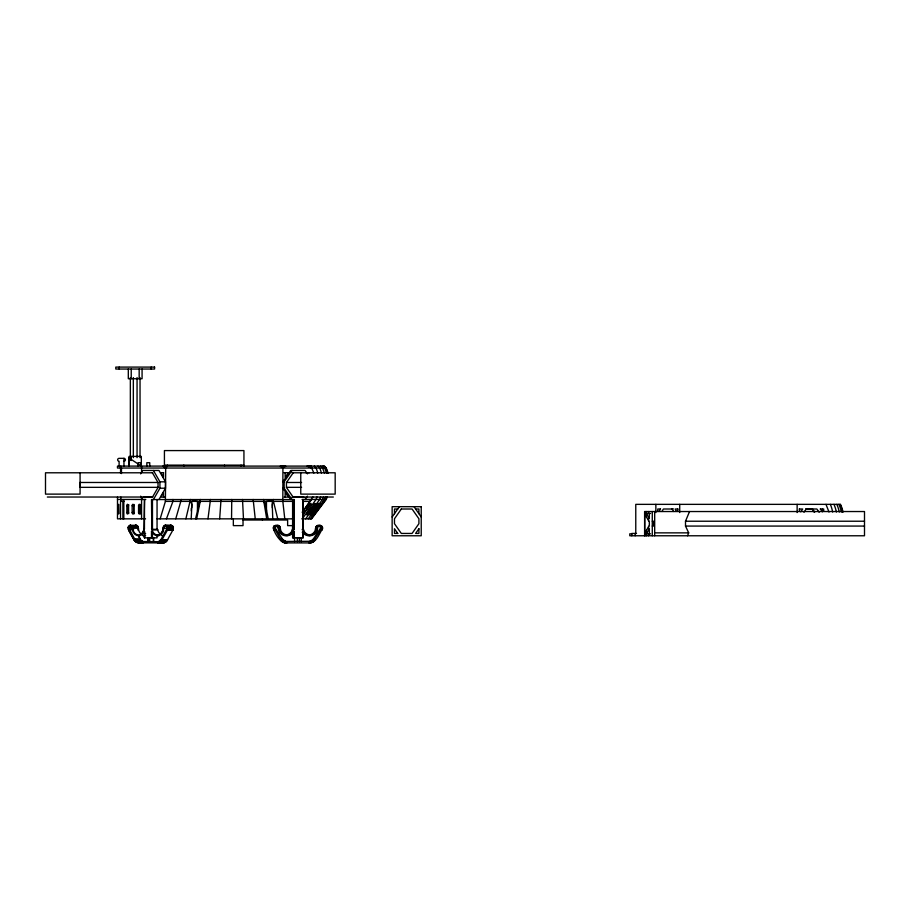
<?xml version="1.0" encoding="UTF-8"?>
<svg xmlns="http://www.w3.org/2000/svg" width="910" height="910" viewBox="0 0 910 910"><rect width="100%" height="100%" fill="white"/><g stroke="black" fill="none" stroke-linecap="round" stroke-linejoin="round"><path stroke-width="1.36" d="M119.108 466.102L119.108 461.256A1.456 1.456 0 0 1 117.652 459.8A1.456 1.456 0 0 1 119.108 458.344L123.953 458.344A1.456 1.456 0 0 1 125.409 459.8A1.456 1.456 0 0 1 123.953 461.256M120.564 472.984L120.564 467.478M123.953 466.102L123.953 458.344M129.14 458.378L129.129 457.184L129.129 465.328L129.14 456.411L141.334 456.411L141.323 466.102L131.074 459.311L131.074 457.184L131.074 458.378M131.063 459.22L131.063 460.198L131.074 456.411L131.063 460.562M144.44 535.046L144.428 537.867L157.055 537.867L157.055 535.057M144.44 528.653L144.519 499.556L143.962 529.324L144.519 528.972M144.519 531.429L144.519 537.867L144.519 531.429L142.859 533.522A7.564 6.211 90 0 1 132.473 530.12L132.2 527.618A2.127 1.74 90 0 0 128.776 528.164L134.953 539.471L137.262 541.45L165.927 541.791L165.415 542.087M152.47 499.556L152.47 529.324L151.538 528.664L152.175 529.927A6.791 5.562 90 0 0 158.283 534.898A6.791 5.562 90 0 0 163.118 528.164L163.811 526.105L165.506 525.252M157.055 529.324L157.055 499.556M292.599 499.556L292.599 529.324L293.077 499.556M293.646 537.867L293.646 532.236L294.339 531.429L294.339 537.867M282.396 534.045A6.791 6.734 -90 0 0 292.258 529.927L293.521 529.927L294.317 528.664L294.339 499.556L151.504 499.556L151.822 528.812M278.938 527.413C266.721 519.041 277.789 543.088 285.672 542.906L310.185 542.906C316.953 542.007 319.114 533.578 322.493 528.915C323.698 524.854 316.714 523.921 316.828 528.164A6.791 6.734 -90 0 1 303.599 529.927L302.791 528.642L302.791 499.556M303.257 499.556L303.257 529.324L302.791 528.642M231.549 518.848L231.754 499.453M282.919 466.102L282.828 501.387L284.773 518.848M219.674 518.848L221.028 499.453M190.781 501.387L191.896 504.584L191.191 518.848M272.761 518.848L272.272 504.72L273.455 499.453M129.903 525.354L128.367 526.708L128.208 528.915M143.848 529.859L143.848 529.927A6.791 5.562 90 0 1 137.74 534.898A6.791 5.562 90 0 1 132.905 528.164L132.2 526.105L130.437 525.252M162.844 531.952A7.564 6.211 90 0 0 163.47 530.12L163.823 527.618A2.127 1.74 90 0 1 167.247 528.164L161.241 539.05M157.544 542.906L161.502 540.642L167.383 530.223L167.565 526.708L165.427 525.252M173.036 526.708L173.116 529.62L167.281 540.199M195.548 518.848L200.245 499.453M286.946 542.906C280.178 542.007 278.005 533.578 274.627 528.915C273.432 524.854 280.405 523.921 280.303 528.164A6.791 6.734 -90 0 0 293.521 529.927M292.258 529.927L293.077 528.653M307.091 534.727A6.791 6.734 -90 0 0 315.565 528.164L316.998 525.65L319.888 525.65M207.981 518.848L210.472 499.453M165.711 466.102L165.404 501.387L160.16 518.848M196.662 518.848L200.245 501.387M185.868 518.848L190.497 499.453M283.374 466.102L282.828 468.036L280.291 466.102M644.61 513.467L645.406 513.467L646.43 516.994L649.342 521.839L649.342 525.468L646.43 530.314L645.406 533.829L644.61 533.829M689.541 511.534L685.503 521.225L685.503 526.071L688.688 532.862L687.562 535.774M175.744 518.848L181.352 499.453M143.894 529.722L143.757 529.927A6.791 5.562 90 0 1 141.175 534.045M128.128 527.413L129.322 525.65M163.356 526.708L163.038 528.164A6.791 5.562 90 0 1 160.251 534.045M173.036 529.62L173.275 528.915L167.804 528.915M166.098 466.102L165.404 468.036L163.015 466.102M322.288 503.378L313.586 514.958L322.265 503.332M166.439 518.848L172.945 501.387L172.945 499.453M302.507 512L312.903 496.962M283.84 466.102L282.828 468.036L280.701 466.102M649.342 533.829L649.342 528.846L646.384 533.829L650.548 533.829M166.473 466.102L165.404 468.036L163.356 466.102M322.595 528.164L320.548 528.164L312.756 539.846L308.831 541.746M140.652 473.871L142.608 470.459L158.966 470.459L165.483 481.822L165.483 488.215L158.966 499.556M287.025 541.746L284.307 541.45L312.016 541.279L314.348 539.471L321.822 528.164A2.127 2.104 -90 0 0 317.67 527.618L317.351 530.12A7.564 7.507 -90 0 1 304.793 533.522L303.519 533.522A7.564 7.507 -90 0 0 314.132 533.522M153.415 499.556L159.932 488.215L159.932 481.822L153.415 470.459M659.124 511.352L660.467 509.009M661.98 511.454L663.379 509.009L672.808 509.009M310.833 504.561L310.947 503.378L302.689 514.878L310.833 504.561L309.718 503.651L306.442 508.269M166.962 540.642L167.645 539.71L162.105 539.71M314.758 504.538L315.133 503.401L306.715 514.889L314.758 504.538L313.597 503.628M291.063 533.522L292.337 533.522L294.339 531.429M317.817 504.515L318.238 503.355L309.741 514.912L317.817 504.515L316.635 503.617M292.03 499.556L284.147 488.215L284.147 481.822L292.03 470.459M293.225 472.79L286.445 482.55L286.445 487.476L293.225 497.235M305.1 499.556L307.466 496.155M320.104 504.504L320.695 503.378L312.084 514.946L320.104 504.504L318.909 503.594M800.755 511.818L802.7 509.009L799.264 509.009M803.962 512.262L806.226 509.009M392.142 517.016L399.388 506.688M302.325 518.848L316.043 499.453A38.015 34.751 -90 0 0 316.998 496.962M310.333 508.258L307.057 512.899L308.16 513.763M302.7 513.467L304.804 510.567M302.188 512.296L311.664 499.453M310.685 511.875L312.175 509.805M305.658 518.848L319.672 499.453A38.015 35.911 90 0 0 320.661 496.962M166.826 466.102L165.404 468.036L163.72 466.102M308.262 518.848L322.515 499.453A38.015 36.832 90 0 0 323.528 496.962M310.139 518.848L324.563 499.453A38.015 37.492 -90 0 0 325.598 496.962M294.339 528.653L293.646 529.324L293.646 499.556M311.197 518.848L325.791 499.453A38.015 37.89 -90 0 0 326.838 496.962M301.972 518.848L311.607 518.848L326.212 499.453A38.049 38.049 0 0 0 327.236 496.962M284.307 466.102L282.828 468.036L281.133 466.102M160.797 539.846L158.67 541.45M166.246 541.45L167.042 540.642L161.502 540.642M167.144 466.102L165.404 468.036L164.107 466.102M160.513 540.199L159.864 540.813M284.773 466.102L282.828 468.036L281.565 466.102M167.44 466.102L165.404 468.036L164.505 466.102M163.811 526.105L164.881 525.354M165.836 541.791L166.325 541.45L160.774 541.45M285.239 466.102L282.828 468.036L282.009 466.102M285.706 466.102L282.828 468.036L282.453 466.102M311.914 542.553L310.651 542.553L313.506 541.791M164.983 542.349L165.506 542.087L159.955 542.087M134.794 525.65L135.442 525.354M169.772 525.65L170.432 525.354M164.517 542.553L165.063 542.349L159.512 542.349M163.573 542.838L164.608 542.553L159.057 542.553M130.517 525.252L129.823 525.354L136.682 525.354L138.445 528.164A6.791 5.562 90 0 0 142.574 534.727M135.362 525.354L136.068 525.252M170.352 525.354L172.741 526.105L167.19 526.105M308.911 542.906L310.765 542.838M164.426 465.135L243.937 465.135M326.212 468.036L117.47 468.036L117.47 466.102L324.472 466.102L326.212 468.036A38.049 38.049 0 0 1 328.078 473.098M163.595 472.688L160.82 472.688L163.516 477.375L163.516 472.688M283.886 472.688L288.413 472.688L285.149 477.375L285.149 472.688M305.942 472.688L309.377 472.688M152.698 472.79L45.5 472.79L45.5 494.119L80.08 494.119L80.08 472.79M291.962 472.79L335.176 472.79L335.176 494.119L300.766 494.119L300.766 472.79M159.932 481.822L165.483 481.822M284.147 481.822L282.873 481.822L290.756 470.459L305.1 470.459L307.466 473.871M158.386 482.482L79.818 482.482L79.818 487.339L158.386 487.339M286.468 482.482L301.585 482.482M286.468 487.339L301.585 487.339M159.932 488.215L165.483 488.215M284.147 488.215L282.873 488.215L290.756 499.556M47.331 497.031L152.766 497.031M164.812 497.122L160.82 497.122L163.516 492.447L163.516 497.122M284.102 497.122L288.413 497.122L285.149 492.447L285.149 497.122M293.134 497.031L333.344 497.031M143.598 497.235L152.425 497.235L158.033 487.476L158.033 482.55L152.425 472.79M291.962 497.235L303.894 497.235M117.492 499.453L145.782 499.453M302.052 499.453L326.212 499.453M122.918 501.148L124.363 501.148M192.442 501.148L196.321 501.148M267.676 501.148L271.521 501.148M124.192 501.387L120.518 501.387L120.518 518.848M165.404 501.387L293.691 501.387M303.201 501.387L309.991 501.387M323.277 501.387L324.267 502.036M126.843 505.755A1.456 0.626 90 0 1 127.468 504.299A1.456 0.626 90 0 1 128.094 505.755L128.094 512.546A1.456 0.626 90 0 1 127.468 514.002A1.456 0.626 90 0 1 126.843 512.546L126.843 505.755L128.594 505.755A1.456 0.626 90 0 1 128.776 504.732M132.166 505.755A1.456 0.785 -90 0 1 132.951 504.299A1.456 0.785 -90 0 1 133.736 505.755L133.793 512.546A1.456 0.785 -90 0 1 132.951 514.002A1.456 0.785 -90 0 1 132.166 512.546L132.166 505.755L133.793 505.755A1.456 0.785 -90 0 1 134.191 504.493M138.559 505.755A1.456 0.933 -90 0 1 139.492 504.299A1.456 0.933 -90 0 1 140.424 505.755L140.424 512.546A1.456 0.933 -90 0 1 139.492 514.002A1.456 0.933 -90 0 1 138.559 512.546L138.559 505.755L140.038 505.755A1.456 0.933 -90 0 1 140.515 504.493M671.978 508.77L673.059 508.77M806.135 508.77L811.868 508.77M397.75 509.009L394.474 509.009L394.474 513.695M415.62 509.009L418.907 509.009L418.907 513.695M660.546 509.009L657.771 509.009L657.771 511.352M677.893 509.009L675.118 509.009L676.46 511.352M805.919 509.009L816.896 509.009L819.159 512.262M820.24 509.009L823.675 509.009L823.675 511.352M126.843 512.546L128.594 512.546A1.456 0.626 90 0 0 128.776 513.57M132.166 512.546L133.793 512.546A1.456 0.785 -90 0 0 134.191 513.797M138.559 512.546L140.038 512.546A1.456 0.933 -90 0 0 140.515 513.797M650.548 513.467L646.384 513.467L649.342 518.461L649.342 513.467M145.543 518.848L117.481 518.848L117.492 497.122M157.009 518.848L293.27 518.848M243.027 520.008L287.628 520.008L287.628 525.627L293.441 525.627M652.277 521.225L653.664 521.225L653.664 526.071L652.277 526.071M685.503 521.225L864.5 521.225M164.801 525.354L171.671 525.354L170.966 525.252M275.4 525.354L278.164 525.354M317.692 525.354L320.457 525.354M131.711 525.65L137.262 525.65L138.286 527.413L132.826 527.413M274.706 525.65L275.969 525.65M277.584 525.65L278.858 525.65M316.998 525.65L318.272 525.65M132.2 526.105L137.751 526.105M274.103 526.105L275.377 526.105M278.187 526.105L279.45 526.105M316.407 526.105L317.67 526.105M320.479 526.105L321.753 526.105M685.503 526.071L864.5 526.071M132.587 526.708L138.127 526.708M167.565 526.708L173.116 526.708L172.161 525.65L166.041 525.354M273.648 526.708L274.911 526.708M278.642 526.708L279.916 526.708M315.952 526.708L317.215 526.708M128.208 527.413L132.371 527.413M167.804 527.413L173.355 527.413L173.355 528.164M273.364 527.413L274.627 527.413M315.656 527.413L316.919 527.413M321.23 527.413L322.493 527.413M128.776 528.164L138.445 528.164M173.435 528.164L163.743 528.266M273.262 528.164L274.524 528.164M315.565 528.164L316.828 528.164M278.267 528.266L279.529 528.266M273.364 528.915L274.627 528.915M321.23 528.915L322.493 528.915M156.975 529.142L157.532 529.324L151.981 529.324M292.508 529.324L293.771 529.324M302.211 529.324L303.371 529.324M129.493 529.677L133.645 529.677M167.565 529.62L173.116 529.62M273.648 529.62L276.174 529.677L282.782 539.471L285.569 541.45M319.683 529.677L320.957 529.677M152.175 529.927L157.726 529.927A6.791 5.562 90 0 0 161.661 534.727M302.336 529.927L303.599 529.927M167.383 530.223L172.934 530.223M273.876 530.223L275.138 530.223M320.718 530.223L321.981 530.223M151.504 537.867L151.504 531.429L152.47 532.236L152.47 537.867M302.791 537.867L302.791 531.429L304.793 533.522M293.646 532.236L292.599 532.236L292.599 537.867L303.257 537.867L302.791 531.429M302.211 532.236L303.166 532.145M655.769 532.862L688.688 532.862M142.859 533.522L145.634 533.522M636.522 533.442L631.79 533.442L631.79 535.774M632.12 533.829L629.777 533.829L629.777 535.774L864.5 535.774L864.5 511.534L644.61 511.534L644.61 535.774M134.703 539.05L140.254 539.05L140.766 539.846L135.226 539.846M281.201 539.05L282.475 539.05M313.381 539.05L314.655 539.05M134.953 539.471L140.504 539.471L138.866 536.707M313.074 539.471L314.348 539.471M280.257 539.71L281.531 539.71M312.756 539.846L314.018 539.846M135.51 540.199L141.71 540.813L136.159 540.813M161.809 540.199L167.36 540.199M280.61 540.199L281.873 540.199M282.191 540.199L283.454 540.199M312.403 540.199L313.666 540.199M313.984 540.199L315.247 540.199M135.829 540.517L141.38 540.517M283.829 540.517L282.566 540.517L283.397 541.063M312.028 540.517L313.29 540.517M280.997 540.642L282.259 540.642M282.976 540.813L284.238 540.813M311.618 540.813L312.881 540.813M136.511 541.063L143.609 541.689L137.66 541.587M161.15 541.063L166.701 541.063M281.418 541.063L282.68 541.063M311.197 541.063L312.46 541.063M314.45 541.063L312.721 541.45L313.995 541.45M136.887 541.279L142.426 541.279M283.84 541.279L285.114 541.279M310.742 541.279L312.016 541.279M137.262 541.45L142.813 541.45L141.63 540.813M281.861 541.45L283.135 541.45M310.287 541.45L311.55 541.45M284.784 541.587L286.536 541.689M309.32 541.689L311.072 541.587M282.35 541.791L283.613 541.791M282.862 542.087L284.125 542.087M311.732 542.087L312.995 542.087M283.385 542.349L284.659 542.349M311.197 542.349L312.471 542.349M283.943 542.553L285.205 542.553M143.462 542.838L137.831 542.838L163.174 542.906M158.021 542.838L164.13 542.724M284.512 542.724L286.354 542.838M135.988 525.252L137.171 525.65M137.433 542.724L136.432 542.349M307.045 466.102L311.664 468.036L313.916 473.098M263.559 501.387L265.458 504.72L268.211 518.848M307.489 466.102L311.664 468.036L311.22 466.102M307.921 466.102L311.664 468.036L311.015 466.102M308.353 466.102L311.664 468.036L310.776 466.102M308.763 466.102L311.664 468.036L310.503 466.102M136.068 542.087L134.794 541.063M313.586 512.774L314.632 513.797L313.245 513.229M309.15 466.102L311.664 468.036L310.208 466.102M309.946 512.91L311.072 513.775M303.166 512.876L304.236 513.74M135.647 541.791L134.123 540.199M309.525 466.102L311.664 468.036L309.878 466.102M151.504 531.429L152.288 532.145M151.902 532.145L153.164 533.522A7.564 6.211 90 0 0 163.55 530.12M324.062 466.102L325.791 468.036A38.015 37.89 -90 0 1 327.68 473.098M322.834 466.102L324.563 468.036A38.015 37.492 -90 0 1 326.428 473.098M320.786 466.102L322.515 468.036A38.015 36.832 90 0 1 324.347 473.098M317.943 466.102L319.672 468.036A38.015 35.911 90 0 1 321.458 473.098M314.314 466.102L316.043 468.036A38.015 34.751 -90 0 1 317.772 473.098M134.521 540.642L128.56 530.223M413.993 506.688L421.228 517.016M820.422 509.009L822.367 511.818M812.596 509.009L814.643 512.262M812.312 509.009L814.359 512.262M672.206 509.009L673.605 511.454M140.652 496.155L142.608 499.556M276.174 529.677L275.309 528.164A2.127 2.104 -90 0 1 279.45 527.618L279.779 530.12A7.564 7.507 -90 0 0 292.337 533.522M138.297 535.535L140.254 539.05M133.918 539.71L128.128 528.915M825.984 504.356L829.01 512.034M157.453 529.324L157.726 529.927M164.903 466.102L165.404 468.036L165.313 466.102M273.455 501.387L277.721 518.848M266.71 518.848L263.513 499.453M255.244 518.848L253.151 499.453M137.819 528.266L138.024 530.12M243.47 518.848L242.515 499.453M822.413 509.009L822.413 511.352M799.446 509.009L799.446 511.352M797.137 504.356L797.137 512.558M679.713 504.356L679.713 512.558M677.813 509.009L677.813 511.352M655.86 504.356L655.86 512.558M654.688 511.534L654.688 535.774M652.277 511.534L652.277 535.774M648.58 511.534L648.58 513.467M648.58 517.631L648.58 521.009M648.58 526.298L648.58 529.677M648.58 533.829L648.58 535.774M646.43 511.534L646.43 516.994M646.43 530.314L646.43 535.774M645.065 511.534L645.065 513.467M645.065 533.829L645.065 535.774M644.735 513.467L644.735 533.829M635.771 533.442L635.771 504.356L840.499 504.356A38.049 38.049 0 0 1 843.035 512.034M635.157 533.442L635.157 535.774M301.29 537.582L301.29 541.746M299.379 537.582L299.379 541.746M297.365 537.582L297.365 541.746M294.567 537.582L294.567 541.746M293.077 532.714L293.077 537.867M292.963 518.848L292.963 525.627M272.352 501.387L272.352 507.871M266.471 501.387L266.471 511.113M266.095 501.387L266.095 507.871M262.421 518.848L262.421 520.008M243.937 466.102L243.937 450.587L164.426 450.587L164.426 466.102M243.027 518.848L243.027 525.627L233.335 525.627L233.335 518.848M241.025 465.135L241.025 466.102M224.542 465.135L224.542 466.102M197.868 501.387L197.868 507.769M197.459 501.387L197.459 510.965M191.726 501.387L191.726 507.769M191.305 508.224L191.305 510.965M183.82 465.135L183.82 466.102M167.338 465.135L167.338 466.102M153.506 537.582L153.562 541.746M153.426 537.582L153.483 541.746M151.196 367.094L151.196 369.039M149.752 466.102L149.752 462.712L146.84 462.712L146.84 466.102M149.672 537.582L149.672 541.746M148.012 537.582L148.012 541.746M147.92 537.582L147.92 541.746M142.074 369.039L142.074 378.731L128.31 378.731L128.31 369.039M141.573 472.142L141.55 466.102M141.573 496.724L141.55 518.848M141.027 466.102L141.027 462.712L138.115 462.712L138.115 466.102M140.038 377.57L140.038 457.673M140.038 505.755L140.038 512.546M139.173 369.039L139.173 378.731M137.057 377.57L137.057 457.673M133.736 505.755L133.736 512.546M133.338 377.57L133.338 457.673M131.222 369.039L131.222 378.731M130.346 377.57L130.346 457.673M129.14 459.311L129.14 466.102M128.594 505.755L128.594 512.546M123.828 501.387L123.828 518.848M122.884 501.387L122.884 518.848M121.474 468.036L121.474 473.575M120.848 466.102L120.848 468.036M120.871 497.122L120.848 501.387M120.461 467.069L120.461 468.036M119.199 367.094L119.199 369.039M840.112 504.356A38.015 37.89 -90 0 1 842.637 512.034M838.872 504.356A38.015 37.492 -90 0 1 841.375 512.034M836.825 504.356A38.015 36.832 90 0 1 839.293 512.034M833.981 504.356A38.015 35.911 -90 0 1 836.381 512.034M830.364 504.356A38.015 34.751 -90 0 1 832.673 512.034M139.992 535.478A7.564 6.211 90 0 1 138.388 535.74M145.623 535.478A7.564 6.211 90 0 1 142.415 535.478M128.697 528.164A2.127 1.74 90 0 1 128.754 527.618M163.095 535.74A7.564 6.211 90 0 1 161.491 535.478M159.079 535.478A7.564 6.211 90 0 1 157.475 535.74M171.421 526.116A2.127 1.74 90 0 1 171.842 526.321M172.479 527.106A2.127 1.74 90 0 1 172.718 528.164M281.008 532.964A6.791 6.734 -90 0 1 279.939 531.565M289.517 534.716A7.564 7.507 -90 0 1 278.517 530.12L278.187 527.618A2.127 2.104 -90 0 0 276.151 526.037M305.464 534.045A6.791 6.734 -90 0 1 304.076 532.964M316.953 526.663A2.127 2.104 -90 0 1 320.548 528.164M118.425 505.38L118.653 514.002L118.653 504.299L118.425 505.38M401.31 509.009L394.474 518.768L394.474 523.694L401.31 533.442L412.071 533.442L418.907 523.694L418.907 518.768L412.071 509.009L401.31 509.009M418.907 528.755L415.62 533.442L418.907 533.442L418.907 528.755M154.586 367.094L115.797 367.094L115.797 369.039L154.586 369.039L154.586 367.094M421.228 506.688L392.142 506.688L392.142 535.774L421.228 535.774L421.228 506.688M397.75 533.442L394.474 533.442L394.474 528.755L397.75 533.442"/></g></svg>
